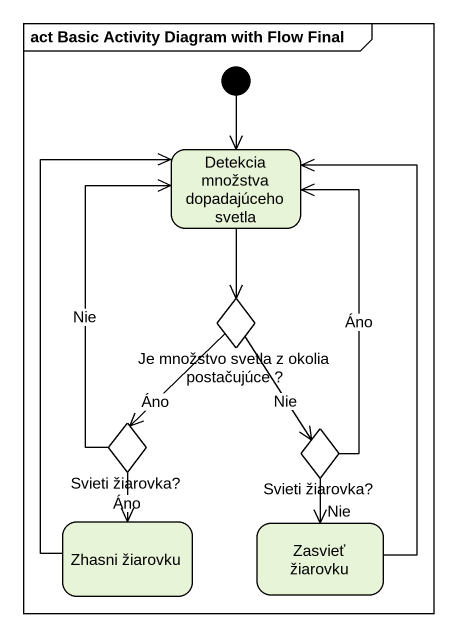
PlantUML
@startuml
mainframe act Basic Activity Diagram with Flow Final
hide empty description
state "Detekcia množstva dopadajúceho svetla" as Detekcia_množstva
state "Je množstvo svetla z okolia postačujúce ?" as Je_množstvo_svetla_z_okolia <<choice>>
state "Svieti žiarovka?" as Svieti_žiarovka <<choice>>
state "Svieti žiarovka?" as Svieti_žiarovka_2 <<choice>>
state "Zhasni žiarovku" as Zhasni_žiarovku
state "Zasvieť žiarovku" as Zasvieť_žiarovku
[*] --> Detekcia_množstva
Detekcia_množstva --> Je_množstvo_svetla_z_okolia
Je_množstvo_svetla_z_okolia --> Svieti_žiarovka : Áno
Je_množstvo_svetla_z_okolia --> Svieti_žiarovka_2 : Nie
Svieti_žiarovka -up-> Detekcia_množstva : Nie
Svieti_žiarovka --> Zhasni_žiarovku : Áno
Svieti_žiarovka_2 -up-> Detekcia_množstva : Áno
Svieti_žiarovka_2 --> Zasvieť_žiarovku : Nie
Zhasni_žiarovku -up-> Detekcia_množstva
Zasvieť_žiarovku -up-> Detekcia_množstva
@enduml
